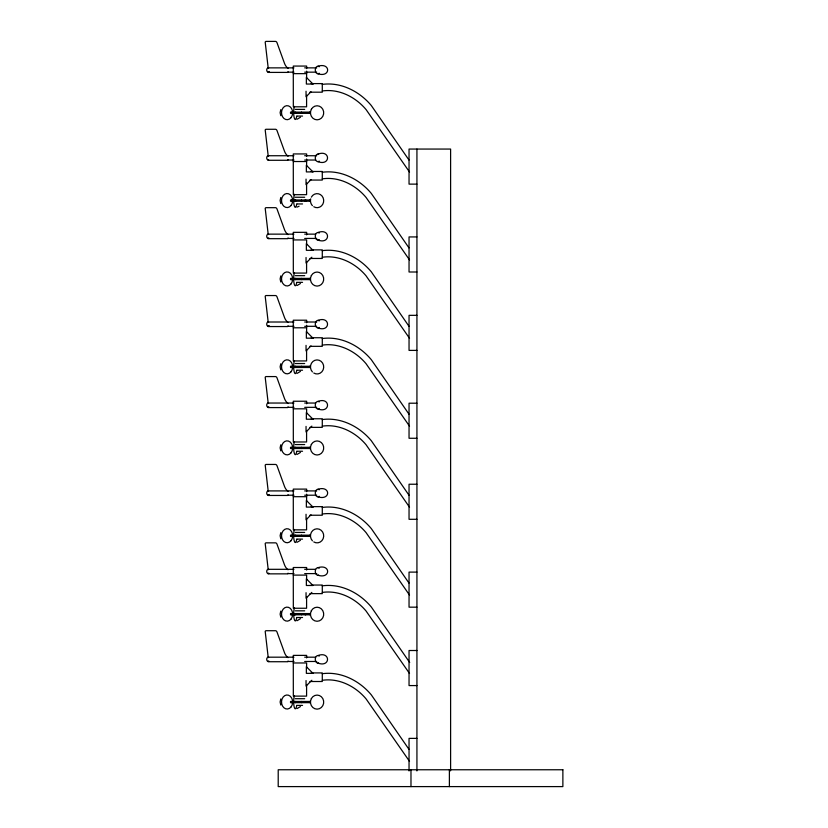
<?xml version="1.0" encoding="UTF-8"?>
<svg xmlns="http://www.w3.org/2000/svg" width="828" height="828" viewBox="0 0 828 828"><rect width="100%" height="100%" fill="white"/><g stroke="black" fill="none" stroke-linecap="round" stroke-linejoin="round"><path stroke-width="1.24" d="M268.231 71.736L268.179 72.409L287.647 72.409L288.061 71.736M268.231 159.607L268.179 160.28L287.647 160.28L288.061 159.607M268.231 238.009L268.179 238.681L287.647 238.681L288.061 238.009M268.231 325.88L268.179 326.553L287.647 326.553L288.061 325.88M268.231 406.921L268.179 407.583L287.647 407.583L288.061 406.921M268.231 494.792L268.179 495.454L287.647 495.454L288.061 494.792M268.231 573.183L268.179 573.856L287.647 573.856L288.061 573.183M268.231 661.065L268.179 661.727L287.647 661.727L288.061 661.065M280.775 109.638L280.123 112.68L280.775 115.723M280.775 197.509L280.123 200.552L280.775 203.595M280.775 275.91L280.123 278.953L280.775 281.996M280.775 363.782L280.123 366.825L280.775 369.868M280.775 444.812L280.123 447.855L280.775 450.898M280.775 532.683L280.123 535.726L280.775 538.769M280.775 611.085L280.123 614.128L280.775 617.17M280.775 698.956L280.123 701.999L280.775 705.042M311.017 91.773L306.049 96.752L306.049 91.225M311.017 179.645L306.049 184.623L306.049 179.096M311.846 257.218L306.049 263.014L306.049 257.498M311.017 345.918L306.049 350.896L306.049 345.369M311.846 426.12L306.049 431.926L306.049 426.399M311.017 514.819L306.049 519.798L306.049 514.271M311.846 592.393L306.049 598.199L306.049 592.672M311.846 680.264L306.049 686.07L306.049 680.544M300.44 117.265L297.076 119.253M300.44 283.538L297.076 285.525M300.44 371.41L297.076 373.397M300.44 452.44L297.076 454.427M300.44 540.311L297.076 542.299M300.44 618.713L297.076 620.7M300.44 706.584L297.076 708.571M409.518 172.017L366.09 109.596C355.533 97 339.014 88.513 322.289 90.977M409.518 259.888L366.09 197.468C355.533 184.872 339.014 176.385 322.289 178.848M409.518 338.29L366.09 275.869C355.533 263.273 339.014 254.786 322.289 257.249M409.518 426.161L366.09 363.74C355.533 351.144 339.014 342.657 322.289 345.121M409.518 507.191L366.09 444.771C355.533 432.175 339.014 423.698 322.289 426.151M409.518 595.063L366.09 532.642C355.533 520.046 339.014 511.569 322.289 514.022M409.518 673.464L366.09 611.043C355.533 598.447 339.014 589.96 322.289 592.424M409.518 761.336L366.09 698.915C355.533 686.319 339.014 677.842 322.289 680.295M299.094 206.213L297.076 207.124M317.931 66.23C330.869 62.183 330.838 77.832 317.931 73.785M268.231 67.865L293.95 67.865M304.683 67.865L316.731 67.865M287.802 72.16L293.992 72.16M304.683 72.16L316.731 72.16M293.278 73.651L306.639 73.651M311.162 83.597L322.289 83.597L322.289 92.187L309.92 92.187M322.289 84.384C341.022 81.858 359.507 91.39 371.296 105.529L408.97 160.001M295.306 109.389L304.683 109.389M297.293 116.075L302.541 116.075M317.931 154.101C330.703 149.392 330.703 166.376 317.931 161.657M268.231 155.736L293.95 155.736M304.683 155.736L316.731 155.736M287.802 160.032L293.992 160.032M304.683 160.032L315.52 160.032M293.278 161.522L306.639 161.522M311.162 171.468L322.289 171.468L322.289 180.059L309.92 180.059M322.289 172.255C341.022 169.73 359.507 179.262 371.296 193.41L408.97 247.872M416.929 184.126L409.042 184.126L409.042 149.061L450.608 149.061L450.608 770.858M295.141 197.261L304.683 197.261M297.293 203.947L302.541 203.947M317.931 232.502C330.703 227.793 330.703 244.777 317.931 240.058M268.231 234.138L293.95 234.138M304.683 234.138L315.52 234.138M416.929 236.932L409.042 236.932L409.042 271.998L416.929 271.998M287.802 238.433L293.992 238.433M304.683 238.433L316.731 238.433M293.278 239.923L306.639 239.923L306.588 245.026M311.162 249.87L322.289 249.87L322.289 258.46L309.92 258.46M322.289 250.656C341.022 248.131 359.507 257.663 371.296 271.801L408.97 326.273M295.306 275.662L304.683 275.662M297.293 282.348L302.541 282.348M416.929 315.333L409.042 315.333L409.042 350.399L416.929 350.399M317.931 320.374C330.703 315.665 330.703 332.649 317.931 327.929M268.231 322.009L293.95 322.009M304.683 322.009L316.731 322.009M287.802 326.304L293.992 326.304M304.683 326.304L316.731 326.304M293.278 327.795L306.639 327.795M311.162 337.741L322.289 337.741L322.289 346.332L309.92 346.332M322.289 338.528C341.022 336.002 359.507 345.535 371.296 359.673L408.97 414.145M295.306 363.533L304.683 363.533M297.293 370.219L302.541 370.219M317.931 401.404C330.703 396.695 330.703 413.679 317.931 408.97M268.231 403.039L293.95 403.039M304.683 403.039L315.52 403.039M416.929 403.205L409.042 403.205L409.042 438.271L416.929 438.271M287.802 407.335L293.992 407.335M304.683 407.335L316.731 407.335M293.278 408.825L306.639 408.825L306.588 413.928M311.162 418.771L322.289 418.771L322.289 427.362L309.92 427.362M322.289 419.558C341.022 417.033 359.507 426.565 371.296 440.713L408.97 495.175M295.306 444.564L304.683 444.564M297.293 451.25L302.541 451.25M416.929 484.235L409.042 484.235L409.042 519.301L416.929 519.301M317.931 489.276C330.869 485.229 330.838 500.878 317.931 496.841M268.231 490.911L293.95 490.911M304.683 490.911L316.731 490.911M287.802 495.206L293.992 495.206M304.683 495.206L316.731 495.206M293.278 496.696L306.639 496.696M311.162 506.643L322.289 506.643L322.289 515.233L309.92 515.233M322.289 507.429C341.022 504.904 359.507 514.436 371.296 528.585L408.97 583.047M295.306 532.435L304.683 532.435M297.293 539.121L302.541 539.121M317.931 567.677C330.869 563.63 330.838 579.279 317.931 575.232M268.231 569.312L293.95 569.312M304.683 569.312L315.52 569.312M416.929 572.107L409.042 572.107L409.042 607.172L416.929 607.172M287.802 573.607L293.992 573.607M304.683 573.607L316.731 573.607M293.278 575.098L306.639 575.098L306.588 580.2M311.162 585.044L322.289 585.044L322.289 593.635L309.92 593.635M322.289 585.831C341.022 583.305 359.507 592.838 371.296 606.986L409.694 662.503M295.306 610.836L304.683 610.836M297.293 617.522L302.541 617.522M416.929 650.508L409.042 650.508L409.042 685.574L416.929 685.574M317.931 655.548C330.703 650.839 330.703 667.823 317.931 663.104M268.231 657.184L293.95 657.184M304.683 657.184L315.52 657.184M287.802 661.479L293.992 661.479M304.683 661.479L316.731 661.479M293.278 662.969L306.639 662.969L306.588 668.072M311.162 672.916L322.289 672.916L322.289 681.506L309.92 681.506M322.289 673.702C341.022 671.177 359.507 680.709 371.296 694.858L408.97 749.319M295.306 698.708L304.683 698.708M297.293 705.394L302.541 705.394M416.929 738.379L409.042 738.379L409.042 770.94M288.061 68.331L287.275 67.679A11.975 8.466 90 0 1 284.532 63.456L277.018 42.745A2.474 1.749 -90 0 0 275.465 41.4L265.84 41.4L265.188 42L268.231 68.331M288.061 156.202L287.275 155.55A11.975 8.466 90 0 1 284.532 151.327L277.018 130.617A2.474 1.749 -90 0 0 275.465 129.272L265.84 129.272L265.188 129.872L268.231 156.202M288.061 234.603L287.275 233.951A11.975 8.466 90 0 1 284.532 229.729L277.018 209.018A2.474 1.749 -90 0 0 275.465 207.673L265.84 207.673L265.188 208.273L268.231 234.603M288.061 322.475L287.275 321.823A11.975 8.466 90 0 1 284.532 317.6L277.018 296.89A2.474 1.749 -90 0 0 275.465 295.544L265.84 295.544L265.188 296.145L268.231 322.475M288.061 403.505L287.275 402.853A11.975 8.466 90 0 1 284.532 398.63L277.018 377.92A2.474 1.749 -90 0 0 275.465 376.574L265.84 376.574L265.188 377.175L268.231 403.505M288.061 491.377L287.275 490.725A11.975 8.466 90 0 1 284.532 486.502L277.018 465.791A2.474 1.749 -90 0 0 275.465 464.446L265.84 464.446L265.188 465.046L268.231 491.377M288.061 569.778L287.275 569.126A11.975 8.466 90 0 1 284.532 564.903L277.018 544.193A2.474 1.749 -90 0 0 275.465 542.847L265.84 542.847L265.188 543.447L268.231 569.778M288.061 657.649L287.275 656.997A11.975 8.466 90 0 1 284.532 652.774L277.018 632.064A2.474 1.749 -90 0 0 275.465 630.719L265.84 630.719L265.188 631.319L268.231 657.649M449.387 769.761L449.387 786.6M416.929 149.061L416.929 770.94M410.978 769.761L410.978 786.6M309.941 112.122L309.941 113.343M309.941 199.993L309.941 201.214M309.941 278.394L309.941 279.616M309.941 366.266L309.941 367.487M309.941 447.306L309.941 448.517M309.941 535.178L309.941 536.389M309.941 613.569L309.941 614.79M309.941 701.451L309.941 702.661M306.639 68.6L306.639 66.064L293.278 66.064L293.329 106.802L306.588 106.802L306.588 95.323M306.639 71.125L306.588 78.753M306.639 156.471L306.639 153.936L293.278 153.936L293.329 194.673L306.588 194.673L306.588 183.195M306.639 158.997L306.588 166.625M306.639 234.873L306.639 232.337L293.278 232.337L293.329 273.074L306.588 273.074L306.588 261.596M306.639 322.744L306.639 320.208L293.278 320.208L293.329 360.946L306.588 360.946L306.588 349.468M306.639 325.269L306.588 332.897M306.639 403.774L306.639 401.238L293.278 401.238L293.329 441.976L306.588 441.976L306.588 430.498M306.639 491.646L306.639 489.11L293.278 489.11L293.329 529.848L306.588 529.848L306.588 518.369M306.639 494.171L306.588 501.799M306.639 570.047L306.639 567.511L293.278 567.511L293.329 608.249L306.588 608.249L306.588 596.771M306.639 657.918L306.639 655.383L293.278 655.383L293.329 696.12L306.588 696.12L306.588 684.642M305.77 199.993L305.77 201.214M305.77 613.569L305.77 614.79M305.17 199.993L305.17 201.214M305.17 613.569L305.17 614.79M301.485 112.122L301.485 113.343M301.485 199.993L301.485 201.214M301.485 278.394L301.485 279.616M301.485 366.266L301.485 367.487M301.485 447.306L301.485 448.517M301.485 535.178L301.485 536.389M301.485 613.569L301.485 614.79M301.485 701.451L301.485 702.661M295.627 112.122L295.627 113.343M295.627 199.993L295.627 201.214M295.627 278.394L295.627 279.616M295.627 366.266L295.627 367.487M295.627 447.306L295.627 448.517M295.627 535.178L295.627 536.389M295.627 613.569L295.627 614.79M295.627 701.451L295.627 702.661M294.654 199.993L294.654 201.214M294.654 613.569L294.654 614.79M294.054 199.993L294.054 201.214M294.054 613.569L294.054 614.79M291.88 112.122L291.88 113.343M291.88 199.993L291.88 201.214M291.88 278.394L291.88 279.616M291.88 366.266L291.88 367.487M291.88 447.306L291.88 448.517M291.88 535.178L291.88 536.389M291.88 613.569L291.88 614.79M291.88 701.451L291.88 702.661M268.986 661.189A2.142 1.521 -90 0 1 266.73 659.616A2.142 1.521 -90 0 1 268.624 657.256M318.625 662.98A3.778 2.67 -90 0 1 315.282 658.84A3.778 2.67 -90 0 1 319.266 656.055M296.724 705.301A7.028 1.635 90 0 1 295.089 708.758A7.028 1.635 90 0 1 293.723 703.603M293.671 701.782A7.028 1.635 90 0 1 294.489 695.696M269.307 325.673A2.142 1.521 -90 0 1 266.771 324.711A2.142 1.521 -90 0 1 268.624 322.082M319.266 327.422A3.778 2.67 -90 0 1 315.261 324.152A3.778 2.67 -90 0 1 319.266 320.881M312.404 371.907A7.028 6.624 90 0 1 314.816 360.335A7.028 6.624 90 0 1 323.686 367.549A7.028 6.624 90 0 1 313.771 373.024M296.724 370.126A7.028 1.635 90 0 1 295.089 373.573A7.028 1.635 90 0 1 293.723 368.429M293.671 366.607A7.028 1.635 90 0 1 294.489 360.522M268.986 238.143A2.142 1.521 -90 0 1 266.73 236.56A2.142 1.521 -90 0 1 268.624 234.21M319.266 239.551A3.778 2.67 -90 0 1 315.261 236.28A3.778 2.67 -90 0 1 319.266 233.01M296.724 282.255A7.028 1.635 90 0 1 295.089 285.701A7.028 1.635 90 0 1 293.723 280.557M293.671 278.736A7.028 1.635 90 0 1 294.489 272.65M268.624 159.959A2.142 1.521 -90 0 1 266.719 157.879A2.142 1.521 -90 0 1 268.624 155.809M319.266 161.16A3.778 2.67 -90 0 1 315.282 158.376A3.778 2.67 -90 0 1 318.625 154.236M311.349 197.147A7.028 6.624 90 0 1 320.395 194.58A7.028 6.624 90 0 1 322.816 204.174A7.028 6.624 90 0 1 313.771 206.752M312.404 205.634A7.028 6.624 90 0 1 310.686 198.844M296.724 203.854A7.028 1.635 90 0 1 294.147 205.303A7.028 1.635 90 0 1 294.489 194.249M269.307 494.575A2.142 1.521 -90 0 1 266.771 493.612A2.142 1.521 -90 0 1 268.624 490.983M319.266 496.334A3.778 2.67 -90 0 1 315.261 493.064A3.778 2.67 -90 0 1 319.266 489.783M312.404 540.808A7.028 6.624 90 0 1 314.816 529.237A7.028 6.624 90 0 1 323.686 536.451A7.028 6.624 90 0 1 313.771 541.926M296.724 539.028A7.028 1.635 90 0 1 295.089 542.485A7.028 1.635 90 0 1 293.723 537.331M293.671 535.509A7.028 1.635 90 0 1 294.489 529.423M269.307 71.529A2.142 1.521 -90 0 1 266.771 70.566A2.142 1.521 -90 0 1 268.624 67.937M319.266 73.288A3.778 2.67 -90 0 1 315.261 70.007A3.778 2.67 -90 0 1 319.266 66.737M296.724 115.982A7.028 1.635 90 0 1 295.089 119.429A7.028 1.635 90 0 1 293.723 114.285M293.671 112.463A7.028 1.635 90 0 1 294.489 106.377M268.986 573.318A2.142 1.521 -90 0 1 266.73 571.734A2.142 1.521 -90 0 1 268.624 569.385M318.625 575.108A3.778 2.67 -90 0 1 315.282 570.968A3.778 2.67 -90 0 1 319.266 568.184M296.724 617.429A7.028 1.635 90 0 1 294.147 618.878A7.028 1.635 90 0 1 294.489 607.824M268.986 407.045A2.142 1.521 -90 0 1 266.73 405.472A2.142 1.521 -90 0 1 268.624 403.112M319.266 408.463A3.778 2.67 -90 0 1 315.261 405.182A3.778 2.67 -90 0 1 319.266 401.911M296.724 451.156A7.028 1.635 90 0 1 295.089 454.613A7.028 1.635 90 0 1 293.723 449.459M293.671 447.637A7.028 1.635 90 0 1 294.489 441.552M312.984 84.042L306.36 84.042L306.36 77.408L312.984 84.042M310.127 112.122L290.535 112.122L290.535 113.343L310.127 113.343L310.127 112.122M312.984 171.913L306.36 171.913L306.36 165.279L312.984 171.913M310.127 199.993L290.535 199.993L290.535 201.214L310.127 201.214L310.127 199.993M312.984 250.315L306.36 250.315L306.36 243.68L312.984 250.315M310.127 278.394L290.535 278.394L290.535 279.616L310.127 279.616L310.127 278.394M312.984 338.186L306.36 338.186L306.36 331.552L312.984 338.186M310.127 366.266L290.535 366.266L290.535 367.487L310.127 367.487L310.127 366.266M312.984 419.216L306.36 419.216L306.36 412.592L312.984 419.216M310.127 447.306L290.535 447.306L290.535 448.517L310.127 448.517L310.127 447.306M312.984 507.088L306.36 507.088L306.36 500.464L312.984 507.088M310.127 535.178L290.535 535.178L290.535 536.389L310.127 536.389L310.127 535.178M312.984 585.489L306.36 585.489L306.36 578.855L312.984 585.489M310.127 613.569L290.535 613.569L290.535 614.79L310.127 614.79L310.127 613.569M312.984 673.361L306.36 673.361L306.36 666.726L312.984 673.361M310.127 701.451L290.535 701.451L290.535 702.661L310.127 702.661L310.127 701.451M562.874 769.761L278.208 769.761L278.208 786.6L562.874 786.6L562.874 769.761M291.032 706.977A7.028 5.579 -90 0 0 288.537 695.22A7.028 5.579 -90 0 0 281.706 703.821A7.028 5.579 -90 0 0 291.032 706.977M311.349 698.594A7.028 6.624 90 0 0 317.083 709.141A7.028 6.624 90 0 0 322.816 698.594A7.028 6.624 90 0 0 311.349 698.594M291.032 371.793A7.028 5.579 -90 0 0 288.537 360.045A7.028 5.579 -90 0 0 281.706 368.646A7.028 5.579 -90 0 0 291.032 371.793M291.032 283.921A7.028 5.579 -90 0 0 288.537 272.164A7.028 5.579 -90 0 0 281.706 280.775A7.028 5.579 -90 0 0 291.032 283.921M311.349 275.548A7.028 6.624 90 0 0 317.083 286.095A7.028 6.624 90 0 0 322.816 275.548A7.028 6.624 90 0 0 311.349 275.548M291.032 205.52A7.028 5.579 -90 0 0 288.537 193.773A7.028 5.579 -90 0 0 281.706 202.374A7.028 5.579 -90 0 0 291.032 205.52M291.032 540.705A7.028 5.579 -90 0 0 288.537 528.947A7.028 5.579 -90 0 0 281.706 537.548A7.028 5.579 -90 0 0 291.032 540.705M291.032 117.648A7.028 5.579 -90 0 0 288.537 105.901A7.028 5.579 -90 0 0 281.706 114.502A7.028 5.579 -90 0 0 291.032 117.648M311.349 109.275A7.028 6.624 90 0 0 317.083 119.822A7.028 6.624 90 0 0 322.816 109.275A7.028 6.624 90 0 0 311.349 109.275M291.032 619.096A7.028 5.579 -90 0 0 288.537 607.348A7.028 5.579 -90 0 0 281.706 615.949A7.028 5.579 -90 0 0 291.032 619.096M311.349 610.722A7.028 6.624 90 0 0 317.083 621.269A7.028 6.624 90 0 0 322.816 610.722A7.028 6.624 90 0 0 311.349 610.722M291.032 452.833A7.028 5.579 -90 0 0 288.537 441.076A7.028 5.579 -90 0 0 281.706 449.676A7.028 5.579 -90 0 0 291.032 452.833M311.349 444.45A7.028 6.624 90 0 0 317.083 454.996A7.028 6.624 90 0 0 322.816 444.45A7.028 6.624 90 0 0 311.349 444.45"/></g></svg>
